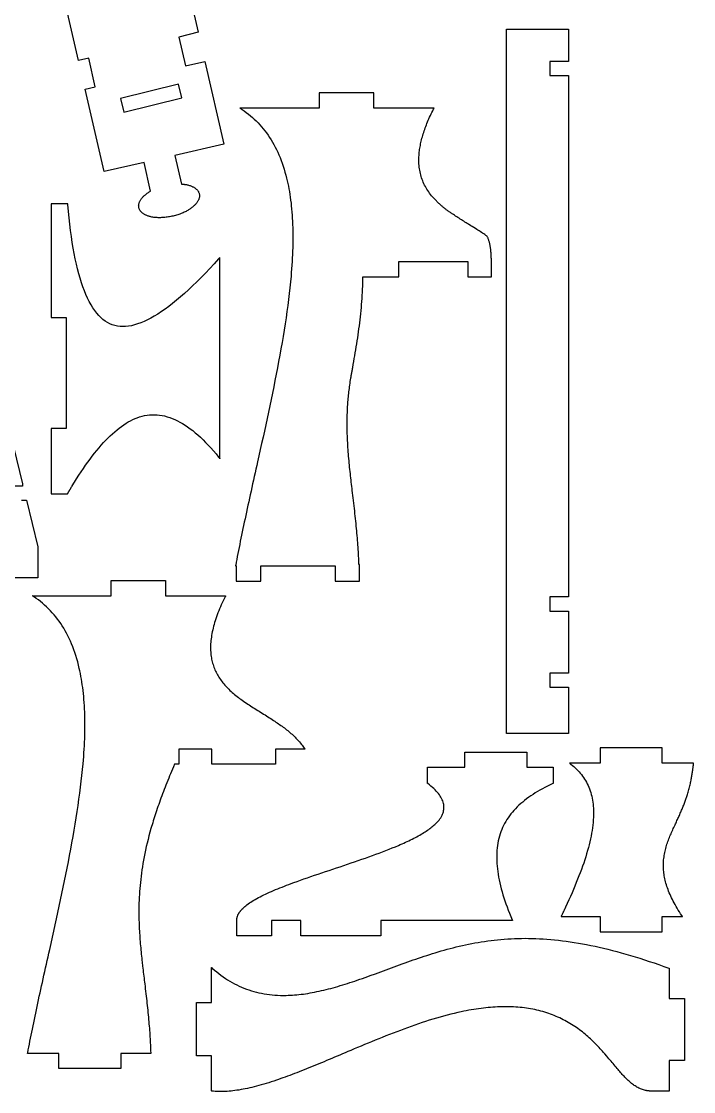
# Model space of a CAD drawing. Extents: x 0 to 504, y 0 to 398.
# Drawn here: x 415.8 to 504.1, y 0 to 140.7 of the extents above; entities that cross this region are included whole.
import ezdxf

# ---------------------------------------------------------------- set-up
doc = ezdxf.new("R2010")
doc.units = 0
doc.layers.get('0').update_dxf_attribs({"linetype": 'CONTINUOUS'})

msp = doc.modelspace()

# ---------------------------------------------------------------- linework, layer by layer
at = {"color": 0}
for points in [[(419.446, 223.832), (438.989, 139.274), (436.432, 138.64), (437.304, 134.86), (439.871, 135.451), (442.382, 124.587), (435.914, 123.094), (436.785, 119.325), (436.808, 119.324), (436.831, 119.322), (436.853, 119.319), (436.875, 119.318), (436.899, 119.317), (436.921, 119.315), (436.943, 119.312), (436.965, 119.31), (436.989, 119.308), (437.01, 119.306), (437.032, 119.304), (437.054, 119.301), (437.076, 119.299), (437.099, 119.296), (437.142, 119.29), (437.164, 119.288), (437.186, 119.285), (437.207, 119.282), (437.228, 119.278), (437.25, 119.275), (437.271, 119.272), (437.293, 119.268), (437.335, 119.262), (437.356, 119.258), (437.376, 119.254), (437.397, 119.25), (437.418, 119.246), (437.439, 119.243), (437.54, 119.221), (437.639, 119.199), (437.736, 119.174), (437.831, 119.144), (437.922, 119.115), (438.01, 119.083), (438.096, 119.05), (438.179, 119.014), (438.26, 118.976), (438.339, 118.936), (438.411, 118.894), (438.483, 118.851), (438.551, 118.806), (438.617, 118.758), (438.678, 118.711), (438.736, 118.661), (438.792, 118.608), (438.843, 118.556), (438.89, 118.501), (438.935, 118.444), (438.975, 118.387), (439.014, 118.329), (439.044, 118.269), (439.074, 118.208), (439.099, 118.144), (439.121, 118.082), (439.139, 118.017), (439.15, 117.951), (439.158, 117.885), (439.164, 117.817), (439.164, 117.749), (439.158, 117.676), (439.149, 117.603), (439.135, 117.531), (439.115, 117.456), (439.093, 117.382), (439.065, 117.308), (439.033, 117.233), (438.997, 117.16), (438.957, 117.087), (438.914, 117.012), (438.864, 116.94), (438.814, 116.867), (438.757, 116.794), (438.696, 116.722), (438.632, 116.65), (438.565, 116.578), (438.494, 116.508), (438.419, 116.437), (438.342, 116.369), (438.261, 116.301), (438.176, 116.233), (438.089, 116.167), (437.999, 116.101), (437.907, 116.038), (437.81, 115.974), (437.71, 115.913), (437.608, 115.851), (437.504, 115.793), (437.396, 115.735), (437.286, 115.679), (437.154, 115.615), (437.018, 115.553), (436.882, 115.494), (436.739, 115.437), (436.596, 115.383), (436.45, 115.332), (436.303, 115.283), (436.154, 115.238), (436.004, 115.194), (435.853, 115.154), (435.7, 115.117), (435.546, 115.082), (435.392, 115.051), (435.239, 115.022), (435.083, 114.996), (434.929, 114.974), (434.775, 114.953), (434.622, 114.937), (434.471, 114.924), (434.318, 114.913), (434.168, 114.906), (434.018, 114.901), (433.871, 114.9), (433.726, 114.903), (433.583, 114.908), (433.442, 114.917), (433.303, 114.929), (433.168, 114.944), (433.035, 114.964), (432.907, 114.988), (432.779, 115.012), (432.685, 115.035), (432.593, 115.058), (432.503, 115.086), (432.415, 115.114), (432.331, 115.144), (432.247, 115.176), (432.168, 115.21), (432.09, 115.246), (432.015, 115.283), (431.943, 115.322), (431.874, 115.363), (431.808, 115.406), (431.744, 115.449), (431.683, 115.494), (431.626, 115.542), (431.572, 115.59), (431.521, 115.64), (431.472, 115.692), (431.428, 115.744), (431.386, 115.799), (431.349, 115.853), (431.314, 115.908), (431.282, 115.967), (431.257, 116.025), (431.232, 116.085), (431.211, 116.146), (431.196, 116.207), (431.182, 116.269), (431.174, 116.333), (431.168, 116.399), (431.167, 116.464), (431.171, 116.531), (431.176, 116.597), (431.189, 116.664), (431.203, 116.732), (431.221, 116.799), (431.243, 116.867), (431.269, 116.933), (431.299, 117.001), (431.332, 117.069), (431.368, 117.137), (431.407, 117.206), (431.451, 117.272), (431.497, 117.339), (431.547, 117.406), (431.6, 117.472), (431.657, 117.538), (431.715, 117.604), (431.778, 117.669), (431.843, 117.733), (431.911, 117.797), (431.982, 117.861), (432.056, 117.924), (432.132, 117.985), (432.214, 118.046), (432.294, 118.106), (432.378, 118.165), (432.465, 118.224), (432.556, 118.281), (432.647, 118.336), (432.742, 118.392), (432.742, 118.392), (431.871, 122.161), (426.646, 120.956), (424.135, 131.818), (425.465, 132.125), (424.599, 135.876), (423.268, 135.569), (402.869, 223.832)], [(413.904, 88.1907), (415.904, 79.9039), (415.904, 79.6149), (410.904, 79.6149)], [(415.754, 77.7662), (416.419, 77.7662), (417.904, 71.6171), (417.904, 67.5332), (408.754, 67.5332)]]:
    msp.add_lwpolyline(points, dxfattribs=at)
for points in [[(479.524, 47.1101), (479.524, 139.689), (487.674, 139.689), (487.674, 135.438), (485.213, 135.438), (485.213, 133.587), (487.674, 133.587), (487.674, 65.0347), (485.213, 65.0347), (485.213, 63.1846), (487.674, 63.1846), (487.674, 55.0346), (485.213, 55.0346), (485.213, 53.1846), (487.674, 53.1846), (487.674, 47.1101), (479.524, 47.1101)], [(436.403, 132.451), (428.783, 130.562), (429.228, 128.768), (436.849, 130.656), (436.403, 132.451)], [(451.122, 106.466), (451.043, 105.696), (450.957, 104.921), (450.862, 104.134), (450.761, 103.344), (450.651, 102.546), (450.536, 101.744), (450.415, 100.932), (450.287, 100.119), (450.153, 99.3007), (450.014, 98.4757), (449.869, 97.6507), (449.721, 96.8207), (449.568, 95.9887), (449.411, 95.1568), (449.25, 94.3207), (449.086, 93.4867), (448.919, 92.6507), (448.749, 91.8157), (448.576, 90.9828), (448.403, 90.1507), (448.226, 89.3207), (448.049, 88.4907), (447.871, 87.6687), (447.692, 86.8457), (447.513, 86.0267), (447.333, 85.2157), (447.154, 84.4088), (446.976, 83.6076), (446.799, 82.8137), (446.688, 82.3188), (446.579, 81.8267), (446.469, 81.3407), (446.362, 80.8576), (446.254, 80.3778), (446.149, 79.9007), (446.044, 79.4257), (445.94, 78.9517), (445.838, 78.4867), (445.735, 78.0226), (445.633, 77.5637), (445.533, 77.1076), (445.435, 76.6517), (445.338, 76.2047), (445.242, 75.7587), (445.149, 75.3207), (445.054, 74.8817), (444.963, 74.4507), (444.874, 74.0207), (444.783, 73.5978), (444.697, 73.1767), (444.61, 72.7636), (444.526, 72.3526), (444.444, 71.9457), (444.362, 71.5436), (444.283, 71.1457), (444.208, 70.7547), (444.133, 70.3657), (444.058, 69.9836), (443.986, 69.6076), (443.917, 69.2336), (443.917, 69.2326), (443.915, 69.2276), (443.915, 69.2228), (443.915, 69.2188), (443.915, 69.2157), (443.912, 69.2117), (443.912, 69.2067), (443.912, 69.2017), (443.912, 69.2007), (443.91, 69.1957), (443.91, 69.1907), (443.908, 69.1838), (443.908, 69.1797), (443.906, 69.1757), (443.906, 69.1707), (443.904, 69.1686), (443.904, 69.1638), (443.903, 69.1588), (443.903, 69.1567), (443.901, 69.1517), (443.901, 69.1476), (443.901, 69.1457), (443.901, 69.1407), (443.899, 69.1367), (443.899, 69.1317), (443.899, 69.1278), (443.899, 69.1257), (443.897, 69.1207), (443.897, 69.1157), (443.969, 69.1157), (443.969, 67.1157), (447.213, 67.1157), (447.213, 69.1157), (457.012, 69.1157), (457.012, 67.1157), (460.174, 67.1157), (460.174, 69.3157), (460.122, 69.3157), (460.114, 69.5867), (460.104, 69.8586), (460.093, 70.1386), (460.079, 70.4207), (460.065, 70.7047), (460.049, 70.9907), (460.031, 71.2838), (460.011, 71.5767), (459.99, 71.8778), (459.967, 72.1767), (459.943, 72.4826), (459.917, 72.7888), (459.89, 73.1007), (459.863, 73.4117), (459.833, 73.7276), (459.801, 74.0457), (459.771, 74.3657), (459.738, 74.6907), (459.704, 75.0157), (459.669, 75.3457), (459.633, 75.6757), (459.599, 76.0087), (459.56, 76.3457), (459.522, 76.6828), (459.483, 77.0207), (459.444, 77.3617), (459.404, 77.7047), (459.364, 78.0507), (459.324, 78.3957), (459.282, 78.7457), (459.249, 79.0188), (459.215, 79.2937), (459.183, 79.5707), (459.15, 79.8457), (459.118, 80.1228), (459.085, 80.4017), (459.053, 80.6817), (459.021, 80.9587), (458.99, 81.2407), (458.958, 81.5228), (458.928, 81.8067), (458.899, 82.0907), (458.869, 82.3757), (458.842, 82.6617), (458.815, 82.9507), (458.787, 83.2387), (458.762, 83.5267), (458.739, 83.8207), (458.717, 84.1137), (458.694, 84.4068), (458.675, 84.7017), (458.657, 85.0007), (458.64, 85.2957), (458.625, 85.5957), (458.611, 85.8978), (458.599, 86.2007), (458.589, 86.5047), (458.581, 86.8118), (458.575, 87.1187), (458.571, 87.4267), (458.569, 87.6278), (458.569, 88.0257), (458.572, 88.2257), (458.574, 88.4267), (458.578, 88.6278), (458.583, 88.8317), (458.589, 89.0338), (458.596, 89.2407), (458.604, 89.4476), (458.614, 89.6547), (458.624, 89.8637), (458.636, 90.0707), (458.649, 90.2818), (458.664, 90.4937), (458.679, 90.7067), (458.697, 90.9207), (458.715, 91.1337), (458.735, 91.3526), (458.757, 91.5707), (458.779, 91.7888), (458.804, 92.0087), (458.829, 92.2297), (458.857, 92.4517), (458.886, 92.6767), (458.917, 92.9018), (458.949, 93.1297), (458.983, 93.3588), (459.018, 93.5888), (459.054, 93.8207), (459.063, 93.8657), (459.069, 93.9088), (459.078, 93.9547), (459.085, 94.0007), (459.093, 94.0457), (459.1, 94.0907), (459.108, 94.1337), (459.115, 94.1818), (459.124, 94.2276), (459.132, 94.2707), (459.14, 94.3188), (459.149, 94.3637), (459.156, 94.4088), (459.164, 94.4547), (459.174, 94.5007), (459.181, 94.5457), (459.189, 94.5907), (459.199, 94.6367), (459.207, 94.6838), (459.215, 94.7297), (459.224, 94.7757), (459.242, 94.8687), (459.25, 94.9138), (459.258, 94.9587), (459.269, 95.0076), (459.278, 95.0517), (459.287, 95.1007), (459.296, 95.1457), (459.304, 95.1938), (459.306, 95.1938), (459.306, 95.1957), (459.375, 95.5837), (459.444, 95.9778), (459.512, 96.3687), (459.579, 96.7587), (459.644, 97.1518), (459.71, 97.5437), (459.774, 97.9368), (459.838, 98.3267), (459.899, 98.7207), (459.957, 99.1157), (460.015, 99.5087), (460.071, 99.9018), (460.125, 100.301), (460.178, 100.694), (460.228, 101.089), (460.275, 101.487), (460.319, 101.884), (460.363, 102.282), (460.403, 102.68), (460.44, 103.08), (460.475, 103.48), (460.507, 103.88), (460.535, 104.282), (460.56, 104.684), (460.582, 105.087), (460.6, 105.491), (460.614, 105.896), (460.625, 106.302), (460.632, 106.709), (460.635, 107.119), (465.369, 107.119), (465.369, 109.119), (474.439, 109.119), (474.439, 107.119), (477.524, 107.119), (477.524, 109.219), (477.524, 109.359), (477.521, 109.501), (477.518, 109.637), (477.514, 109.771), (477.508, 109.902), (477.501, 110.032), (477.493, 110.162), (477.483, 110.284), (477.474, 110.407), (477.463, 110.526), (477.449, 110.644), (477.435, 110.758), (477.419, 110.871), (477.404, 110.98), (477.368, 111.194), (477.349, 111.296), (477.326, 111.396), (477.306, 111.494), (477.281, 111.589), (477.257, 111.684), (477.231, 111.776), (477.206, 111.864), (477.176, 111.952), (477.149, 112.037), (477.118, 112.121), (477.088, 112.201), (477.056, 112.28), (477.021, 112.358), (476.988, 112.432), (476.985, 112.434), (476.985, 112.437), (476.983, 112.441), (476.982, 112.441), (476.982, 112.444), (476.979, 112.446), (476.976, 112.452), (476.976, 112.457), (476.972, 112.457), (476.971, 112.459), (476.968, 112.459), (476.968, 112.462), (476.965, 112.462), (476.965, 112.464), (476.963, 112.464), (476.963, 112.466), (476.96, 112.466), (476.958, 112.469), (476.956, 112.469), (476.956, 112.471), (476.954, 112.471), (476.807, 112.571), (476.658, 112.671), (476.511, 112.771), (476.361, 112.871), (476.21, 112.971), (476.058, 113.069), (475.906, 113.169), (475.753, 113.264), (475.599, 113.362), (475.444, 113.459), (474.979, 113.751), (474.824, 113.848), (474.512, 114.041), (474.358, 114.137), (474.203, 114.234), (474.049, 114.332), (473.893, 114.427), (473.739, 114.526), (473.585, 114.623), (473.433, 114.721), (473.281, 114.819), (473.129, 114.916), (472.979, 115.014), (472.829, 115.114), (472.681, 115.214), (472.533, 115.314), (472.387, 115.414), (472.385, 115.416), (472.383, 115.416), (472.383, 115.419), (472.382, 115.419), (472.306, 115.464), (472.228, 115.514), (472.15, 115.564), (472.072, 115.614), (471.994, 115.666), (471.915, 115.721), (471.838, 115.776), (471.758, 115.832), (471.679, 115.889), (471.599, 115.948), (471.519, 116.009), (471.439, 116.071), (471.358, 116.134), (471.278, 116.201), (471.199, 116.269), (471.117, 116.334), (471.035, 116.407), (470.953, 116.478), (470.871, 116.551), (470.789, 116.626), (470.706, 116.702), (470.624, 116.78), (470.54, 116.859), (470.457, 116.941), (470.374, 117.026), (470.29, 117.109), (470.204, 117.196), (470.121, 117.284), (470.036, 117.376), (469.951, 117.469), (469.808, 117.628), (469.669, 117.794), (469.535, 117.959), (469.408, 118.128), (469.285, 118.296), (469.168, 118.471), (469.056, 118.646), (468.95, 118.821), (468.849, 119.003), (468.754, 119.184), (468.664, 119.369), (468.579, 119.555), (468.501, 119.744), (468.428, 119.937), (468.36, 120.128), (468.299, 120.326), (468.242, 120.526), (468.19, 120.726), (468.146, 120.927), (468.107, 121.134), (468.074, 121.344), (468.046, 121.555), (468.024, 121.769), (468.008, 121.984), (467.997, 122.205), (467.993, 122.426), (467.994, 122.651), (468.001, 122.878), (468.014, 123.108), (468.033, 123.339), (468.051, 123.514), (468.072, 123.689), (468.096, 123.866), (468.124, 124.046), (468.154, 124.226), (468.188, 124.407), (468.225, 124.589), (468.264, 124.776), (468.307, 124.959), (468.354, 125.146), (468.403, 125.337), (468.454, 125.526), (468.51, 125.716), (468.568, 125.909), (468.631, 126.103), (468.694, 126.298), (468.762, 126.494), (468.833, 126.694), (468.906, 126.894), (468.983, 127.094), (469.063, 127.294), (469.146, 127.498), (469.232, 127.702), (469.319, 127.909), (469.412, 128.116), (469.507, 128.326), (469.604, 128.534), (469.706, 128.746), (469.81, 128.957), (469.915, 129.171), (469.99, 129.319), (462.076, 129.319), (462.076, 131.319), (454.876, 131.319), (454.876, 129.319), (444.479, 129.319), (444.753, 129.134), (445.037, 128.939), (445.315, 128.737), (445.585, 128.527), (445.851, 128.312), (446.111, 128.089), (446.365, 127.858), (446.612, 127.619), (446.854, 127.373), (447.09, 127.121), (447.319, 126.859), (447.542, 126.594), (447.758, 126.319), (447.971, 126.037), (448.176, 125.746), (448.375, 125.451), (448.568, 125.144), (448.754, 124.832), (448.935, 124.514), (449.108, 124.187), (449.276, 123.851), (449.439, 123.509), (449.594, 123.159), (449.744, 122.802), (449.886, 122.437), (450.024, 122.064), (450.154, 121.687), (450.279, 121.296), (450.397, 120.902), (450.508, 120.501), (450.614, 120.089), (450.694, 119.746), (450.772, 119.401), (450.844, 119.046), (450.912, 118.689), (450.976, 118.327), (451.036, 117.959), (451.09, 117.584), (451.142, 117.207), (451.189, 116.826), (451.231, 116.437), (451.269, 116.044), (451.303, 115.646), (451.333, 115.244), (451.358, 114.834), (451.379, 114.423), (451.399, 114.008), (451.412, 113.584), (451.421, 113.159), (451.426, 112.728), (451.428, 112.294), (451.426, 111.853), (451.419, 111.409), (451.41, 110.962), (451.396, 110.509), (451.378, 110.052), (451.356, 109.591), (451.331, 109.126), (451.301, 108.657), (451.269, 108.184), (451.232, 107.707), (451.192, 107.226), (451.122, 106.466)], [(421.846, 116.706), (419.656, 116.706), (419.656, 101.763), (421.656, 101.763), (421.656, 87.2008), (419.656, 87.2008), (419.656, 78.5839), (421.814, 78.5839), (421.814, 78.5849), (421.814, 78.5868), (421.814, 78.5879), (421.817, 78.5879), (421.817, 78.5908), (421.817, 78.5908), (421.817, 78.5918), (421.819, 78.5939), (421.819, 78.5949), (421.821, 78.5968), (421.821, 78.5979), (421.821, 78.5979), (421.821, 78.6008), (421.842, 78.6339), (421.862, 78.6689), (421.882, 78.7029), (421.901, 78.7368), (421.921, 78.7708), (421.939, 78.8049), (421.96, 78.8399), (421.978, 78.8729), (422, 78.9058), (422.019, 78.9408), (422.039, 78.9739), (422.057, 79.0079), (422.096, 79.0758), (422.117, 79.1089), (422.135, 79.1418), (422.157, 79.1758), (422.176, 79.2089), (422.196, 79.2418), (422.214, 79.2758), (422.235, 79.3089), (422.274, 79.3739), (422.314, 79.4408), (422.353, 79.5058), (422.392, 79.5729), (422.41, 79.6049), (422.432, 79.6379), (422.724, 80.1189), (423.017, 80.5899), (423.31, 81.0489), (423.603, 81.4958), (423.896, 81.9339), (424.189, 82.3589), (424.485, 82.7708), (424.778, 83.1739), (425.071, 83.5629), (425.367, 83.9408), (425.66, 84.3058), (425.957, 84.6589), (426.251, 84.9979), (426.546, 85.3258), (426.842, 85.6408), (427.138, 85.9419), (427.432, 86.2299), (427.728, 86.5049), (428.024, 86.7658), (428.321, 87.0149), (428.617, 87.2479), (428.912, 87.4689), (429.208, 87.6739), (429.506, 87.8658), (429.801, 88.0439), (430.099, 88.2058), (430.396, 88.3549), (430.692, 88.4879), (430.989, 88.606), (431.286, 88.7089), (431.614, 88.8058), (431.943, 88.8829), (432.271, 88.9408), (432.6, 88.981), (432.931, 89.0019), (433.26, 89.0029), (433.592, 88.9868), (433.921, 88.9529), (434.253, 88.9008), (434.585, 88.8299), (434.919, 88.7408), (435.251, 88.6339), (435.585, 88.5099), (435.919, 88.3689), (436.253, 88.2099), (436.589, 88.0339), (436.925, 87.8419), (437.261, 87.6329), (437.599, 87.4058), (437.935, 87.1629), (438.274, 86.9029), (438.611, 86.6269), (438.95, 86.3349), (439.289, 86.0268), (439.628, 85.7029), (439.969, 85.3629), (440.31, 85.0089), (440.651, 84.6379), (440.993, 84.2519), (441.335, 83.8508), (441.678, 83.4339), (441.682, 83.4268), (441.689, 83.4199), (441.696, 83.4129), (441.701, 83.4049), (441.719, 83.3829), (441.725, 83.3758), (441.732, 83.3689), (441.756, 83.3399), (441.761, 83.3329), (441.767, 83.3239), (441.789, 83.2949), (441.796, 83.2879), (441.803, 83.2808), (441.821, 83.2589), (441.826, 83.2519), (441.838, 83.2368), (441.844, 83.2299), (441.85, 83.2229), (441.856, 83.2149), (441.856, 109.678), (441.85, 109.671), (441.844, 109.664), (441.81, 109.624), (441.796, 109.613), (441.792, 109.606), (441.763, 109.574), (441.757, 109.567), (441.739, 109.547), (441.733, 109.542), (441.717, 109.521), (441.71, 109.515), (441.688, 109.489), (441.682, 109.483), (441.675, 109.476), (441.088, 108.831), (440.507, 108.206), (439.935, 107.603), (439.369, 107.026), (438.813, 106.47), (438.263, 105.938), (437.721, 105.428), (437.188, 104.944), (436.662, 104.483), (436.144, 104.046), (435.636, 103.635), (435.136, 103.246), (434.644, 102.885), (434.161, 102.549), (433.685, 102.238), (433.221, 101.953), (432.764, 101.692), (432.318, 101.46), (431.878, 101.253), (431.451, 101.074), (431.032, 100.924), (430.621, 100.799), (430.221, 100.701), (429.832, 100.631), (429.451, 100.59), (429.081, 100.578), (428.719, 100.592), (428.369, 100.638), (428.028, 100.713), (427.7, 100.815), (427.381, 100.949), (427.069, 101.11), (426.768, 101.303), (426.475, 101.524), (426.192, 101.774), (425.917, 102.053), (425.653, 102.36), (425.396, 102.696), (425.149, 103.06), (424.91, 103.449), (424.678, 103.867), (424.457, 104.313), (424.244, 104.785), (424.039, 105.281), (423.842, 105.806), (423.653, 106.356), (423.475, 106.931), (423.303, 107.531), (423.139, 108.158), (422.983, 108.81), (422.835, 109.485), (422.696, 110.183), (422.564, 110.906), (422.439, 111.653), (422.325, 112.424), (422.214, 113.217), (422.114, 114.033), (422.021, 114.871), (421.935, 115.731), (421.856, 116.615), (421.846, 116.706)], [(423.867, 43.1161), (423.907, 43.5982), (423.943, 44.0771), (423.976, 44.5501), (424.006, 45.0211), (424.031, 45.4871), (424.053, 45.9482), (424.071, 46.4051), (424.085, 46.8592), (424.094, 47.3072), (424.1, 47.7522), (424.103, 48.1911), (424.101, 48.6282), (424.096, 49.0592), (424.086, 49.4851), (424.072, 49.9072), (424.054, 50.3251), (424.033, 50.7382), (424.007, 51.1461), (423.976, 51.5482), (423.943, 51.9482), (423.904, 52.3411), (423.861, 52.7301), (423.815, 53.1142), (423.764, 53.4911), (423.708, 53.8661), (423.65, 54.2351), (423.585, 54.5982), (423.517, 54.9551), (423.443, 55.3092), (423.367, 55.6551), (423.263, 56.0842), (423.153, 56.5051), (423.037, 56.9161), (422.914, 57.3212), (422.785, 57.7162), (422.647, 58.1051), (422.504, 58.4851), (422.354, 58.8551), (422.2, 59.2201), (422.036, 59.5772), (421.867, 59.9232), (421.69, 60.2642), (421.507, 60.5963), (421.318, 60.9211), (421.122, 61.2372), (420.921, 61.5451), (420.711, 61.8463), (420.496, 62.1392), (420.275, 62.4232), (420.047, 62.7001), (419.813, 62.9701), (419.572, 63.2322), (419.325, 63.4872), (419.071, 63.7322), (418.811, 63.9713), (418.544, 64.2022), (418.272, 64.4251), (417.993, 64.6411), (417.708, 64.8482), (417.417, 65.0482), (417.41, 65.0532), (417.403, 65.0572), (417.396, 65.0622), (417.389, 65.0663), (417.383, 65.0712), (417.376, 65.0772), (417.362, 65.0842), (417.356, 65.0912), (417.349, 65.0951), (417.342, 65.0982), (417.328, 65.1092), (417.314, 65.1163), (417.307, 65.1232), (417.293, 65.1303), (417.286, 65.1361), (417.272, 65.1451), (417.267, 65.1482), (417.26, 65.1551), (417.246, 65.1632), (417.239, 65.1682), (417.225, 65.1772), (417.211, 65.1872), (427.55, 65.1872), (427.55, 67.1872), (434.7, 67.1872), (434.7, 65.1872), (442.599, 65.1872), (442.596, 65.1822), (442.594, 65.1801), (442.593, 65.1751), (442.593, 65.1711), (442.588, 65.1642), (442.586, 65.1612), (442.583, 65.1572), (442.581, 65.1501), (442.578, 65.1462), (442.575, 65.1392), (442.572, 65.1342), (442.571, 65.1322), (442.565, 65.1213), (442.564, 65.1163), (442.561, 65.1142), (442.56, 65.1101), (442.558, 65.1051), (442.557, 65.1032), (442.551, 65.0912), (442.55, 65.0882), (442.543, 65.0772), (442.407, 64.8022), (442.275, 64.5301), (442.147, 64.2592), (442.025, 63.9892), (441.908, 63.7232), (441.796, 63.4592), (441.689, 63.1962), (441.586, 62.9372), (441.489, 62.6801), (441.397, 62.4232), (441.31, 62.1701), (441.228, 61.9201), (441.151, 61.6711), (441.079, 61.4232), (441.013, 61.1801), (440.951, 60.9372), (440.894, 60.6982), (440.843, 60.4592), (440.797, 60.2251), (440.757, 59.9911), (440.721, 59.7611), (440.69, 59.5342), (440.665, 59.3072), (440.644, 59.0842), (440.629, 58.8622), (440.619, 58.6432), (440.615, 58.4272), (440.618, 58.2122), (440.624, 58.0001), (440.635, 57.7911), (440.65, 57.5982), (440.669, 57.4101), (440.694, 57.2232), (440.724, 57.0392), (440.758, 56.8571), (440.797, 56.6772), (440.84, 56.4982), (440.888, 56.3212), (440.94, 56.1461), (440.996, 55.9732), (441.057, 55.8032), (441.124, 55.6342), (441.193, 55.4661), (441.268, 55.3022), (441.346, 55.1392), (441.429, 54.9782), (441.515, 54.8182), (441.607, 54.6601), (441.703, 54.5051), (441.801, 54.3501), (441.906, 54.1982), (442.013, 54.0461), (442.125, 53.8982), (442.24, 53.7501), (442.36, 53.6051), (442.483, 53.4592), (442.611, 53.3182), (442.743, 53.1772), (442.876, 53.0363), (443.015, 52.9001), (443.158, 52.7611), (443.307, 52.6272), (443.458, 52.4911), (443.614, 52.3592), (443.772, 52.2272), (443.935, 52.0951), (444.1, 51.9661), (444.268, 51.8372), (444.438, 51.7092), (444.61, 51.5821), (444.785, 51.4571), (444.963, 51.3321), (445.143, 51.2092), (445.322, 51.0872), (445.506, 50.9642), (445.69, 50.8411), (445.875, 50.7212), (446.063, 50.6001), (446.25, 50.4801), (446.439, 50.3601), (446.629, 50.2411), (446.819, 50.1232), (447.01, 50.0032), (447.2, 49.8842), (447.393, 49.7661), (447.582, 49.6461), (447.772, 49.5272), (447.963, 49.4072), (448.153, 49.2863), (448.343, 49.1682), (448.529, 49.0482), (448.718, 48.9271), (448.883, 48.8182), (449.05, 48.7092), (449.213, 48.6001), (449.375, 48.4911), (449.536, 48.3801), (449.696, 48.2661), (449.853, 48.1551), (450.008, 48.0411), (450.162, 47.9282), (450.315, 47.8122), (450.465, 47.6982), (450.614, 47.5801), (450.76, 47.4642), (450.903, 47.3451), (451.044, 47.2251), (451.183, 47.1051), (451.321, 46.9842), (451.454, 46.8621), (451.586, 46.7382), (451.715, 46.6132), (451.843, 46.4882), (451.965, 46.3601), (452.086, 46.2321), (452.204, 46.1022), (452.318, 45.9711), (452.431, 45.8392), (452.539, 45.7051), (452.644, 45.5701), (452.746, 45.4342), (452.844, 45.2961), (452.94, 45.1572), (452.943, 45.1532), (452.946, 45.1482), (452.947, 45.1451), (452.95, 45.1411), (452.953, 45.1361), (452.956, 45.1342), (452.958, 45.1301), (452.961, 45.1251), (452.964, 45.1211), (452.968, 45.1182), (452.968, 45.1142), (452.971, 45.1101), (452.974, 45.1051), (452.979, 45.0982), (452.982, 45.0951), (452.986, 45.0871), (452.989, 45.0821), (452.993, 45.0801), (452.994, 45.0751), (452.997, 45.0712), (453.003, 45.0622), (453.006, 45.0592), (453.007, 45.0551), (453.01, 45.0521), (453.015, 45.0432), (453.018, 45.0411), (453.021, 45.0361), (449.157, 45.0361), (449.157, 43.0361), (440.8, 43.0361), (440.8, 45.0361), (436.426, 45.0361), (436.426, 43.0361), (435.893, 43.0361), (435.757, 42.7251), (435.625, 42.4161), (435.494, 42.1101), (435.365, 41.8051), (435.239, 41.5032), (435.115, 41.2032), (434.993, 40.9051), (434.874, 40.6092), (434.757, 40.3142), (434.642, 40.0232), (434.529, 39.7321), (434.418, 39.4451), (434.31, 39.1592), (434.203, 38.8751), (434.099, 38.5932), (433.997, 38.3121), (433.897, 38.0351), (433.8, 37.7592), (433.703, 37.4851), (433.61, 37.2121), (433.518, 36.9411), (433.429, 36.6731), (433.343, 36.4071), (433.256, 36.1431), (433.172, 35.8801), (433.093, 35.6201), (433.013, 35.3621), (432.935, 35.1032), (432.86, 34.8482), (432.786, 34.5951), (432.65, 34.1092), (432.521, 33.6282), (432.4, 33.1542), (432.283, 32.6882), (432.175, 32.2251), (432.075, 31.7701), (431.978, 31.3201), (431.889, 30.8751), (431.807, 30.4382), (431.729, 30.0042), (431.658, 29.5771), (431.594, 29.1542), (431.535, 28.7381), (431.481, 28.3222), (431.432, 27.9151), (431.388, 27.5111), (431.349, 27.1131), (431.315, 26.7182), (431.285, 26.3271), (431.26, 25.9392), (431.239, 25.5571), (431.222, 25.1771), (431.21, 24.8001), (431.201, 24.4281), (431.196, 24.0571), (431.194, 23.6901), (431.196, 23.3271), (431.2, 22.9651), (431.208, 22.6071), (431.218, 22.2501), (431.229, 21.9651), (431.242, 21.6811), (431.254, 21.3971), (431.269, 21.1151), (431.286, 20.8331), (431.304, 20.5561), (431.322, 20.2781), (431.343, 20.0021), (431.364, 19.7251), (431.386, 19.4501), (431.41, 19.1771), (431.433, 18.9042), (431.46, 18.6321), (431.485, 18.3631), (431.513, 18.0931), (431.539, 17.8221), (431.568, 17.5571), (431.596, 17.2901), (431.625, 17.0251), (431.685, 16.4971), (431.715, 16.2351), (431.746, 15.9721), (431.776, 15.7131), (431.808, 15.4521), (431.839, 15.1901), (431.869, 14.9331), (431.901, 14.6771), (431.932, 14.4182), (431.963, 14.1611), (432.001, 13.8391), (432.039, 13.5151), (432.076, 13.1971), (432.114, 12.8781), (432.15, 12.5631), (432.186, 12.2461), (432.221, 11.9321), (432.256, 11.6201), (432.289, 11.3081), (432.321, 11.0031), (432.353, 10.6971), (432.383, 10.3931), (432.414, 10.0901), (432.443, 9.79308), (432.471, 9.4961), (432.497, 9.2021), (432.525, 8.9101), (432.55, 8.6211), (432.572, 8.33311), (432.594, 8.05007), (432.615, 7.76812), (432.635, 7.49007), (432.653, 7.21408), (432.669, 6.94011), (432.686, 6.67111), (432.7, 6.40408), (432.713, 6.13911), (432.724, 5.87913), (432.733, 5.6211), (432.742, 5.36507), (432.749, 5.11507), (432.749, 5.07107), (432.75, 5.0541), (432.75, 5.03608), (428.838, 5.03608), (428.838, 3.03608), (420.688, 3.03608), (420.688, 5.03608), (416.575, 5.03608), (416.576, 5.03911), (416.576, 5.04308), (416.578, 5.0471), (416.578, 5.05007), (416.579, 5.0541), (416.579, 5.05811), (416.581, 5.0631), (416.581, 5.06511), (416.582, 5.07107), (416.582, 5.0721), (416.583, 5.07807), (416.583, 5.0791), (416.585, 5.08311), (416.585, 5.08908), (416.586, 5.09011), (416.586, 5.09511), (416.588, 5.09711), (416.588, 5.10411), (416.589, 5.1071), (416.589, 5.11008), (416.59, 5.11312), (416.59, 5.11507), (416.592, 5.1211), (416.592, 5.12511), (416.661, 5.49707), (416.733, 5.87207), (416.806, 6.25711), (416.882, 6.64312), (416.958, 7.03608), (417.037, 7.43311), (417.118, 7.83311), (417.2, 8.24013), (417.285, 8.65213), (417.371, 9.06511), (417.457, 9.48813), (417.546, 9.9101), (417.636, 10.3391), (417.728, 10.7711), (417.822, 11.2071), (417.917, 11.6471), (418.013, 12.0931), (418.11, 12.5401), (418.208, 12.9951), (418.308, 13.4501), (418.408, 13.9111), (418.511, 14.3721), (418.614, 14.8401), (418.718, 15.3131), (418.822, 15.7861), (418.929, 16.2642), (419.036, 16.7451), (419.144, 17.2292), (419.253, 17.7151), (419.362, 18.2071), (419.472, 18.7001), (419.65, 19.4951), (419.828, 20.2961), (420.007, 21.1042), (420.186, 21.9151), (420.365, 22.7342), (420.544, 23.5561), (420.724, 24.3792), (420.9, 25.2071), (421.076, 26.0361), (421.25, 26.8711), (421.422, 27.7061), (421.593, 28.5392), (421.76, 29.3751), (421.925, 30.2081), (422.085, 31.0451), (422.242, 31.8782), (422.396, 32.7081), (422.544, 33.5392), (422.688, 34.3651), (422.828, 35.1871), (422.961, 36.0072), (423.089, 36.8232), (423.211, 37.6322), (423.326, 38.4371), (423.435, 39.2351), (423.536, 40.0271), (423.631, 40.8122), (423.718, 41.5882), (423.796, 42.3571), (423.867, 43.1161)], [(486.688, 23.0344), (491.815, 23.0344), (491.815, 21.0344), (499.965, 21.0344), (499.965, 23.0344), (502.647, 23.0344), (502.644, 23.0385), (502.629, 23.0575), (502.626, 23.0615), (502.618, 23.0754), (502.615, 23.0814), (502.601, 23.1004), (502.597, 23.1035), (502.594, 23.1075), (502.594, 23.1114), (502.588, 23.1204), (502.586, 23.1215), (502.572, 23.1435), (502.569, 23.1465), (502.565, 23.1554), (502.399, 23.4004), (502.243, 23.6435), (502.09, 23.8844), (501.944, 24.1215), (501.806, 24.3575), (501.672, 24.5894), (501.547, 24.8214), (501.426, 25.0494), (501.311, 25.2744), (501.201, 25.4965), (501.097, 25.7175), (501.001, 25.9354), (500.908, 26.1504), (500.822, 26.3644), (500.74, 26.5754), (500.665, 26.7844), (500.597, 26.9894), (500.531, 27.1954), (500.472, 27.3965), (500.418, 27.5985), (500.368, 27.7954), (500.322, 27.9894), (500.283, 28.1844), (500.247, 28.3756), (500.219, 28.5665), (500.193, 28.7535), (500.172, 28.9385), (500.156, 29.1215), (500.144, 29.3035), (500.137, 29.4825), (500.133, 29.6604), (500.133, 29.8644), (500.14, 30.0685), (500.151, 30.2704), (500.168, 30.4685), (500.188, 30.6664), (500.213, 30.8604), (500.243, 31.0535), (500.276, 31.2456), (500.311, 31.4344), (500.354, 31.6215), (500.397, 31.8065), (500.444, 31.9894), (500.494, 32.1715), (500.55, 32.3535), (500.606, 32.5325), (500.665, 32.7094), (500.726, 32.8854), (500.79, 33.0606), (500.856, 33.2344), (500.922, 33.4065), (500.993, 33.5754), (501.063, 33.7465), (501.136, 33.9165), (501.208, 34.0844), (501.283, 34.2506), (501.358, 34.4165), (501.433, 34.5815), (501.508, 34.7456), (501.583, 34.9094), (501.661, 35.0714), (501.726, 35.2115), (501.79, 35.3525), (501.854, 35.4925), (501.919, 35.6314), (501.983, 35.7704), (502.047, 35.9094), (502.111, 36.0465), (502.172, 36.1844), (502.233, 36.3215), (502.294, 36.4575), (502.354, 36.5935), (502.415, 36.7285), (502.472, 36.8635), (502.531, 36.9985), (502.588, 37.1314), (502.644, 37.2644), (502.697, 37.3965), (502.751, 37.5306), (502.804, 37.6615), (502.858, 37.7925), (502.908, 37.9215), (502.958, 38.0506), (503.006, 38.1815), (503.054, 38.3106), (503.097, 38.4385), (503.143, 38.5665), (503.186, 38.6925), (503.229, 38.8185), (503.268, 38.9454), (503.306, 39.0704), (503.356, 39.2344), (503.404, 39.3965), (503.447, 39.5606), (503.49, 39.7206), (503.533, 39.8785), (503.572, 40.0354), (503.608, 40.1894), (503.644, 40.3435), (503.676, 40.4935), (503.708, 40.6435), (503.74, 40.7894), (503.769, 40.9356), (503.794, 41.0775), (503.822, 41.2175), (503.847, 41.3565), (503.869, 41.4894), (503.89, 41.6244), (503.912, 41.7544), (503.931, 41.8825), (503.95, 42.0075), (503.968, 42.1294), (503.983, 42.2506), (503.999, 42.3675), (504.015, 42.4815), (504.029, 42.5925), (504.043, 42.6994), (504.054, 42.8056), (504.068, 42.9065), (504.079, 43.0044), (504.09, 43.0994), (504.09, 43.1044), (504.093, 43.1115), (504.093, 43.1206), (504.094, 43.1235), (504.094, 43.1315), (504.094, 43.1344), (504.094, 43.1456), (504.097, 43.1485), (504.097, 43.1535), (504.097, 43.1565), (504.097, 43.1644), (504.099, 43.1675), (504.099, 43.1785), (504.101, 43.1815), (504.101, 43.1846), (499.965, 43.1846), (499.965, 45.1846), (491.815, 45.1846), (491.815, 43.1846), (487.794, 43.1846), (487.801, 43.1806), (487.806, 43.1744), (487.811, 43.1704), (487.818, 43.1665), (487.825, 43.1615), (487.829, 43.1575), (487.836, 43.1506), (487.84, 43.1485), (487.847, 43.1435), (487.851, 43.1394), (487.858, 43.1344), (487.865, 43.1294), (487.869, 43.1256), (487.876, 43.1215), (487.881, 43.1175), (487.886, 43.1115), (487.893, 43.1075), (487.899, 43.1035), (487.904, 43.0994), (487.911, 43.0935), (487.915, 43.0894), (487.922, 43.0856), (487.929, 43.0815), (487.933, 43.0775), (487.94, 43.0715), (487.951, 43.0635), (487.956, 43.0596), (487.963, 43.0535), (487.969, 43.0494), (488.165, 42.8925), (488.354, 42.7325), (488.537, 42.5675), (488.715, 42.3985), (488.886, 42.2244), (489.05, 42.0465), (489.208, 41.8644), (489.358, 41.6785), (489.504, 41.4885), (489.64, 41.2925), (489.772, 41.0925), (489.897, 40.8885), (490.015, 40.6806), (490.126, 40.4644), (490.231, 40.2485), (490.329, 40.0256), (490.419, 39.7965), (490.504, 39.5665), (490.579, 39.3285), (490.651, 39.0865), (490.713, 38.8394), (490.769, 38.5885), (490.818, 38.3325), (490.858, 38.0715), (490.893, 37.8056), (490.919, 37.5344), (490.94, 37.2575), (490.951, 36.9754), (490.956, 36.6894), (490.954, 36.3965), (490.943, 36.0704), (490.922, 35.7354), (490.893, 35.3965), (490.856, 35.0504), (490.811, 34.6994), (490.756, 34.3394), (490.694, 33.9785), (490.626, 33.6104), (490.547, 33.2365), (490.463, 32.8575), (490.369, 32.4735), (490.268, 32.0844), (490.158, 31.6894), (490.044, 31.2894), (489.919, 30.8854), (489.79, 30.4754), (489.654, 30.0615), (489.508, 29.6425), (489.358, 29.2185), (489.201, 28.7894), (489.036, 28.3575), (488.865, 27.9204), (488.69, 27.4785), (488.506, 27.0325), (488.318, 26.5825), (488.122, 26.1285), (487.919, 25.6714), (487.713, 25.2094), (487.501, 24.7435), (487.283, 24.2715), (487.265, 24.2364), (487.247, 24.1994), (487.229, 24.1615), (487.213, 24.1244), (487.176, 24.0494), (487.158, 24.0114), (487.14, 23.9744), (487.104, 23.8994), (487.088, 23.8614), (487.051, 23.7854), (487.033, 23.7465), (487.015, 23.7104), (486.997, 23.6714), (486.979, 23.6354), (486.943, 23.5575), (486.925, 23.5215), (486.887, 23.4454), (486.869, 23.4075), (486.851, 23.3704), (486.833, 23.3314), (486.815, 23.2935), (486.776, 23.2175), (486.758, 23.1804), (486.74, 23.1425), (486.738, 23.1385), (486.738, 23.1344), (486.736, 23.1314), (486.733, 23.1275), (486.731, 23.1244), (486.729, 23.1204), (486.729, 23.1144), (486.724, 23.1094), (486.722, 23.1064), (486.722, 23.1025), (486.719, 23.0965), (486.718, 23.0956), (486.715, 23.0894), (486.715, 23.0885), (486.713, 23.0844), (486.711, 23.0814), (486.708, 23.0714), (486.704, 23.0704), (486.704, 23.0665), (486.701, 23.0635), (486.7, 23.0575), (486.697, 23.0554), (486.697, 23.0504), (486.694, 23.0464), (486.693, 23.0454), (486.69, 23.0414), (486.69, 23.0365), (486.688, 23.0344)], [(485.594, 40.5022), (485.244, 40.3382), (484.899, 40.1701), (484.563, 39.9992), (484.233, 39.8242), (483.912, 39.6451), (483.599, 39.4632), (483.294, 39.2771), (482.996, 39.0882), (482.707, 38.8942), (482.428, 38.6972), (482.156, 38.4971), (481.892, 38.2911), (481.637, 38.0831), (481.389, 37.8701), (481.151, 37.6542), (480.924, 37.4311), (480.701, 37.2061), (480.492, 36.9792), (480.287, 36.7451), (480.094, 36.5061), (479.91, 36.2661), (479.735, 36.0201), (479.569, 35.7701), (479.412, 35.5151), (479.267, 35.2561), (479.131, 34.9921), (479.001, 34.7242), (478.885, 34.4521), (478.776, 34.1742), (478.678, 33.8921), (478.585, 33.5971), (478.506, 33.2971), (478.435, 32.9901), (478.374, 32.6781), (478.324, 32.3631), (478.285, 32.0422), (478.256, 31.7161), (478.235, 31.3851), (478.224, 31.0511), (478.224, 30.7101), (478.233, 30.3671), (478.251, 30.0171), (478.278, 29.6651), (478.317, 29.3061), (478.363, 28.9451), (478.417, 28.5792), (478.481, 28.2081), (478.556, 27.8331), (478.635, 27.4542), (478.726, 27.0721), (478.826, 26.6842), (478.933, 26.2921), (479.049, 25.8981), (479.171, 25.4981), (479.303, 25.0971), (479.444, 24.6881), (479.592, 24.2792), (479.746, 23.8651), (479.91, 23.4471), (480.081, 23.0242), (480.26, 22.5992), (480.26, 22.5971), (480.262, 22.5901), (480.267, 22.5851), (480.267, 22.5811), (480.269, 22.5792), (480.271, 22.5721), (480.274, 22.5671), (480.274, 22.5651), (480.276, 22.5601), (480.276, 22.5581), (480.278, 22.5531), (480.281, 22.5511), (480.282, 22.5442), (480.285, 22.5411), (480.287, 22.5342), (480.289, 22.5301), (480.292, 22.5231), (480.294, 22.5201), (480.294, 22.5161), (480.296, 22.5132), (480.299, 22.5061), (480.301, 22.5021), (480.303, 22.4992), (480.303, 22.4951), (462.996, 22.4951), (462.996, 20.4951), (452.494, 20.4951), (452.494, 22.4951), (448.644, 22.4951), (448.644, 20.4951), (444.074, 20.4951), (444.074, 22.6171), (444.076, 22.6661), (444.081, 22.7131), (444.083, 22.7601), (444.09, 22.8081), (444.099, 22.8561), (444.11, 22.9042), (444.119, 22.9492), (444.133, 22.9981), (444.147, 23.0451), (444.162, 23.0921), (444.181, 23.1401), (444.199, 23.1851), (444.219, 23.2332), (444.239, 23.2801), (444.263, 23.3271), (444.287, 23.3731), (444.313, 23.4201), (444.339, 23.4671), (444.369, 23.5132), (444.397, 23.5601), (444.431, 23.6061), (444.463, 23.6521), (444.494, 23.6982), (444.531, 23.7451), (444.567, 23.7911), (444.644, 23.8832), (444.685, 23.9281), (444.728, 23.9742), (444.844, 24.0942), (444.969, 24.2131), (445.106, 24.3311), (445.249, 24.4511), (445.401, 24.5701), (445.563, 24.6881), (445.733, 24.8061), (445.91, 24.9242), (446.096, 25.0421), (446.289, 25.1592), (446.49, 25.2771), (446.701, 25.3942), (446.915, 25.5101), (447.139, 25.6271), (447.369, 25.7442), (447.608, 25.8601), (447.851, 25.9771), (448.101, 26.0921), (448.358, 26.2101), (448.619, 26.3261), (448.889, 26.4421), (449.164, 26.5581), (449.444, 26.6742), (449.731, 26.7901), (450.019, 26.9061), (450.317, 27.0221), (450.615, 27.1382), (450.921, 27.2532), (451.231, 27.3701), (451.546, 27.4851), (451.987, 27.6471), (452.435, 27.8061), (452.888, 27.9671), (453.346, 28.1282), (453.81, 28.2901), (454.281, 28.4492), (454.751, 28.6101), (455.226, 28.7721), (455.706, 28.9311), (456.185, 29.0942), (456.667, 29.2551), (457.149, 29.4172), (457.633, 29.5792), (458.114, 29.7401), (458.596, 29.9042), (459.076, 30.0651), (459.553, 30.2292), (460.028, 30.3911), (460.501, 30.5531), (460.969, 30.7171), (461.433, 30.8811), (461.89, 31.0451), (462.344, 31.2101), (462.79, 31.3742), (463.231, 31.5401), (463.662, 31.7051), (464.088, 31.8721), (464.506, 32.0382), (464.912, 32.2042), (465.31, 32.3721), (465.549, 32.4742), (465.787, 32.5801), (466.019, 32.6842), (466.249, 32.7882), (466.474, 32.8921), (466.694, 32.9982), (466.91, 33.1042), (467.121, 33.2081), (467.328, 33.3132), (467.531, 33.4192), (467.728, 33.5242), (467.919, 33.6301), (468.11, 33.7351), (468.292, 33.8421), (468.469, 33.9492), (468.644, 34.0551), (468.813, 34.1622), (468.974, 34.2671), (469.133, 34.3742), (469.285, 34.4811), (469.433, 34.5901), (469.576, 34.6972), (469.713, 34.8031), (469.844, 34.9122), (469.969, 35.0192), (470.089, 35.1271), (470.206, 35.2351), (470.313, 35.3421), (470.417, 35.4511), (470.512, 35.5592), (470.642, 35.7132), (470.758, 35.8671), (470.863, 36.0221), (470.957, 36.1771), (471.039, 36.3311), (471.11, 36.4871), (471.169, 36.6421), (471.217, 36.7992), (471.253, 36.9551), (471.278, 37.1101), (471.292, 37.2671), (471.294, 37.4242), (471.285, 37.5831), (471.262, 37.7411), (471.231, 37.8992), (471.188, 38.0582), (471.131, 38.2171), (471.064, 38.3772), (470.988, 38.5382), (470.899, 38.6982), (470.796, 38.8601), (470.685, 39.0221), (470.56, 39.1851), (470.424, 39.3482), (470.278, 39.5122), (470.119, 39.6771), (469.949, 39.8421), (469.769, 40.0082), (469.576, 40.1742), (469.371, 40.3421), (469.156, 40.5101), (469.153, 40.5132), (469.151, 40.5132), (469.151, 40.5151), (469.149, 40.5161), (469.149, 40.5171), (469.146, 40.5192), (469.144, 40.5201), (469.142, 40.5221), (469.142, 40.5232), (469.137, 40.5261), (469.135, 40.5271), (469.131, 40.5311), (469.128, 40.5311), (469.128, 40.5332), (469.126, 40.5332), (469.126, 42.6451), (474.014, 42.6451), (474.014, 44.6451), (482.164, 44.6451), (482.164, 42.6451), (485.639, 42.6451), (485.639, 40.5221), (485.594, 40.5022)], [(498.794, 0.08105), (498.762, 0.08008), (498.731, 0.0791), (498.699, 0.0791), (498.667, 0.07709), (498.511, 0.07709), (498.479, 0.0791), (498.447, 0.08008), (498.417, 0.08105), (498.386, 0.08105), (498.354, 0.08409), (498.324, 0.0861), (498.294, 0.08811), (498.262, 0.09109), (498.231, 0.09408), (498.201, 0.09511), (498.171, 0.09907), (498.14, 0.10211), (498.11, 0.10607), (498.079, 0.11106), (498.049, 0.1161), (498.019, 0.12006), (497.988, 0.12408), (497.958, 0.1301), (497.929, 0.13406), (497.899, 0.13808), (497.769, 0.16808), (497.64, 0.19808), (497.512, 0.2341), (497.386, 0.27409), (497.261, 0.3201), (497.137, 0.37006), (497.015, 0.4241), (496.894, 0.48107), (496.774, 0.54411), (496.656, 0.61106), (496.537, 0.6811), (496.421, 0.7551), (496.304, 0.83111), (496.19, 0.91309), (496.076, 0.99908), (495.961, 1.08708), (495.849, 1.18007), (495.735, 1.27409), (495.624, 1.3731), (495.511, 1.47407), (495.401, 1.5791), (495.29, 1.68608), (495.179, 1.79508), (495.067, 1.90608), (494.958, 2.02306), (494.847, 2.14106), (494.735, 2.2621), (494.626, 2.38406), (494.515, 2.50906), (494.404, 2.63607), (494.292, 2.76307), (494.167, 2.91308), (494.037, 3.0631), (493.91, 3.2181), (493.781, 3.37007), (493.651, 3.52707), (493.519, 3.68408), (493.387, 3.84407), (493.254, 4.00206), (493.119, 4.16308), (492.981, 4.3271), (492.844, 4.48807), (492.704, 4.65408), (492.422, 4.98107), (492.276, 5.14507), (492.131, 5.31108), (491.983, 5.47607), (491.833, 5.63807), (491.683, 5.8041), (491.529, 5.9681), (491.372, 6.13108), (491.215, 6.29308), (491.054, 6.45508), (490.892, 6.61312), (490.726, 6.77311), (490.56, 6.9311), (490.39, 7.08708), (490.217, 7.24208), (490.042, 7.39507), (489.865, 7.54508), (489.676, 7.69911), (489.485, 7.85211), (489.292, 8.00211), (489.097, 8.14908), (488.897, 8.29411), (488.694, 8.43608), (488.49, 8.57411), (488.281, 8.71208), (488.069, 8.84511), (487.856, 8.97607), (487.637, 9.10211), (487.417, 9.22711), (487.194, 9.3481), (486.969, 9.4661), (486.74, 9.58008), (486.508, 9.69108), (486.272, 9.7991), (486.033, 9.90408), (485.794, 10.0021), (485.551, 10.1011), (485.304, 10.1941), (485.054, 10.2811), (484.801, 10.3691), (484.547, 10.4491), (484.287, 10.5271), (484.026, 10.6011), (483.762, 10.6691), (483.497, 10.7341), (483.226, 10.7941), (482.954, 10.8511), (482.679, 10.9021), (482.408, 10.9481), (482.133, 10.9881), (481.856, 11.0271), (481.576, 11.0591), (481.294, 11.0881), (481.008, 11.1131), (480.722, 11.1311), (480.433, 11.1491), (480.142, 11.1611), (479.849, 11.1691), (479.551, 11.1731), (479.254, 11.1731), (478.954, 11.1691), (478.651, 11.1611), (478.347, 11.1481), (478.04, 11.1311), (477.731, 11.1121), (477.422, 11.0871), (477.108, 11.0591), (476.797, 11.0271), (476.481, 10.9921), (476.162, 10.9541), (475.844, 10.9111), (475.524, 10.8631), (475.201, 10.8131), (474.881, 10.7591), (474.556, 10.6991), (474.229, 10.6381), (473.901, 10.5741), (473.574, 10.5061), (473.113, 10.4051), (472.649, 10.2981), (472.185, 10.1811), (471.717, 10.0631), (471.249, 9.93713), (470.779, 9.80512), (470.308, 9.66911), (469.833, 9.52707), (469.363, 9.3801), (468.887, 9.22911), (468.412, 9.07308), (467.938, 8.91308), (467.463, 8.74908), (466.985, 8.58111), (466.511, 8.41211), (466.033, 8.23813), (465.56, 8.06213), (465.083, 7.88108), (464.608, 7.69911), (464.137, 7.51611), (463.662, 7.33008), (463.192, 7.14307), (462.724, 6.9541), (462.254, 6.76307), (461.787, 6.57308), (461.322, 6.38108), (460.858, 6.1881), (460.399, 5.99511), (459.94, 5.8041), (459.483, 5.61111), (459.031, 5.41911), (458.669, 5.26807), (458.315, 5.1161), (457.958, 4.96311), (457.606, 4.81608), (457.256, 4.66808), (456.906, 4.52007), (456.56, 4.37408), (456.215, 4.22711), (455.874, 4.0861), (455.533, 3.94407), (455.194, 3.80208), (454.86, 3.66308), (454.526, 3.52408), (454.197, 3.38807), (453.867, 3.25608), (453.542, 3.12408), (453.219, 2.99408), (452.899, 2.8661), (452.581, 2.73807), (452.265, 2.6161), (451.951, 2.49408), (451.642, 2.37408), (451.336, 2.25608), (451.031, 2.14307), (450.731, 2.03108), (450.431, 1.92008), (450.136, 1.81608), (449.844, 1.71208), (449.554, 1.61106), (449.269, 1.51307), (448.926, 1.39806), (448.59, 1.28809), (448.258, 1.1811), (447.929, 1.08111), (447.606, 0.98606), (447.287, 0.8941), (446.974, 0.8061), (446.662, 0.72309), (446.358, 0.6441), (446.058, 0.5701), (445.763, 0.50109), (445.469, 0.43609), (445.183, 0.37408), (444.901, 0.31906), (444.624, 0.26807), (444.351, 0.22011), (444.083, 0.17909), (443.819, 0.14106), (443.563, 0.10607), (443.308, 0.08008), (443.058, 0.0561), (442.813, 0.03809), (442.572, 0.02409), (442.336, 0.01308), (442.106, 0.01107), (441.879, 0.01107), (441.656, 0.01308), (441.44, 0.02409), (441.226, 0.03809), (441.019, 0.05908), (440.815, 0.08105), (440.813, 0.08409), (440.808, 0.08409), (440.804, 0.0861), (440.797, 0.0861), (440.792, 0.08708), (440.785, 0.08708), (440.783, 0.08811), (440.765, 0.08811), (440.758, 0.09109), (440.758, 0.09109), (440.754, 0.0931), (440.749, 0.0931), (440.749, 4.7341), (438.749, 4.7341), (438.749, 11.7421), (440.749, 11.7421), (440.749, 16.3242), (440.758, 16.3192), (440.763, 16.3131), (440.769, 16.3061), (440.774, 16.304), (440.779, 16.3011), (440.783, 16.2951), (440.794, 16.2861), (440.799, 16.2811), (440.813, 16.2701), (440.815, 16.2661), (440.819, 16.2632), (440.833, 16.2511), (440.838, 16.2481), (440.854, 16.2311), (440.862, 16.2242), (440.869, 16.2181), (440.874, 16.2131), (441.147, 15.9742), (441.424, 15.7421), (441.704, 15.5192), (441.987, 15.3051), (442.272, 15.0981), (442.563, 14.899), (442.856, 14.7111), (443.154, 14.5301), (443.454, 14.3561), (443.756, 14.1921), (444.063, 14.0371), (444.374, 13.8881), (444.688, 13.7511), (445.004, 13.6201), (445.324, 13.4981), (445.649, 13.3841), (445.976, 13.2791), (446.306, 13.1801), (446.64, 13.0911), (446.976, 13.0111), (447.319, 12.9381), (447.662, 12.8741), (448.011, 12.8191), (448.362, 12.7701), (448.715, 12.7311), (449.074, 12.6991), (449.435, 12.6791), (449.801, 12.6631), (450.169, 12.6561), (450.54, 12.6611), (450.817, 12.6681), (451.097, 12.6791), (451.376, 12.6951), (451.66, 12.7131), (451.944, 12.7381), (452.231, 12.7691), (452.519, 12.8021), (452.81, 12.8411), (453.101, 12.8811), (453.394, 12.9291), (453.69, 12.9771), (453.987, 13.0311), (454.287, 13.0881), (454.588, 13.1491), (454.888, 13.2131), (455.19, 13.2811), (455.497, 13.3521), (455.801, 13.4271), (456.11, 13.5051), (456.419, 13.5861), (456.731, 13.6691), (457.042, 13.7561), (457.354, 13.8451), (457.669, 13.9381), (457.983, 14.0342), (458.301, 14.1311), (458.619, 14.2311), (458.938, 14.3361), (459.258, 14.4381), (459.579, 14.5481), (459.901, 14.6561), (460.242, 14.774), (460.583, 14.8951), (460.926, 15.0161), (461.272, 15.1382), (461.615, 15.2632), (462.306, 15.5132), (462.654, 15.6411), (463.001, 15.7701), (463.351, 15.8981), (463.701, 16.0271), (464.051, 16.1561), (464.401, 16.2871), (464.756, 16.4161), (465.108, 16.5451), (465.463, 16.6761), (465.817, 16.8051), (466.174, 16.9311), (466.531, 17.0611), (466.887, 17.1881), (467.247, 17.3131), (467.608, 17.4381), (467.967, 17.5631), (468.331, 17.6861), (468.692, 17.8061), (469.058, 17.9242), (469.422, 18.0432), (469.787, 18.1561), (470.156, 18.2701), (470.524, 18.3811), (470.917, 18.4951), (471.313, 18.6092), (471.708, 18.7192), (472.106, 18.8242), (472.506, 18.929), (472.908, 19.0292), (473.31, 19.1261), (473.717, 19.2192), (474.124, 19.3061), (474.535, 19.3942), (474.949, 19.4761), (475.363, 19.554), (475.781, 19.6271), (476.201, 19.6951), (476.624, 19.7621), (477.049, 19.8201), (477.479, 19.8792), (477.91, 19.9301), (478.344, 19.9761), (478.783, 20.0181), (479.224, 20.054), (479.669, 20.0861), (480.117, 20.1121), (480.571, 20.1311), (481.026, 20.1471), (481.485, 20.1561), (481.949, 20.1611), (482.415, 20.1561), (482.886, 20.149), (483.363, 20.1361), (483.847, 20.1131), (484.336, 20.0871), (484.829, 20.054), (485.326, 20.0132), (485.831, 19.9661), (486.34, 19.9121), (486.851, 19.8511), (487.372, 19.7842), (487.894, 19.709), (488.424, 19.6292), (488.958, 19.5381), (489.497, 19.4442), (490.042, 19.3431), (490.592, 19.2311), (491.149, 19.1161), (491.71, 18.9921), (492.276, 18.8611), (492.849, 18.7201), (493.429, 18.5742), (494.012, 18.4231), (494.604, 18.2621), (495.199, 18.0931), (495.801, 17.9182), (496.41, 17.7311), (497.026, 17.5432), (497.647, 17.3431), (498.274, 17.1361), (498.908, 16.9201), (499.549, 16.6982), (500.196, 16.4681), (500.849, 16.2292), (500.851, 16.2292), (500.851, 16.2271), (500.856, 16.2271), (500.863, 16.2231), (500.865, 16.2231), (500.869, 16.2201), (500.872, 16.2201), (500.876, 16.2192), (500.879, 16.2181), (500.885, 16.2161), (500.886, 16.2131), (500.892, 16.2131), (500.899, 16.2111), (500.899, 12.2311), (502.899, 12.2311), (502.899, 4.08111), (500.899, 4.08111), (500.899, 0.08105), (498.794, 0.08105)]]:
    msp.add_lwpolyline(points, close=True, dxfattribs=at)

doc.saveas('drawing.dxf')
